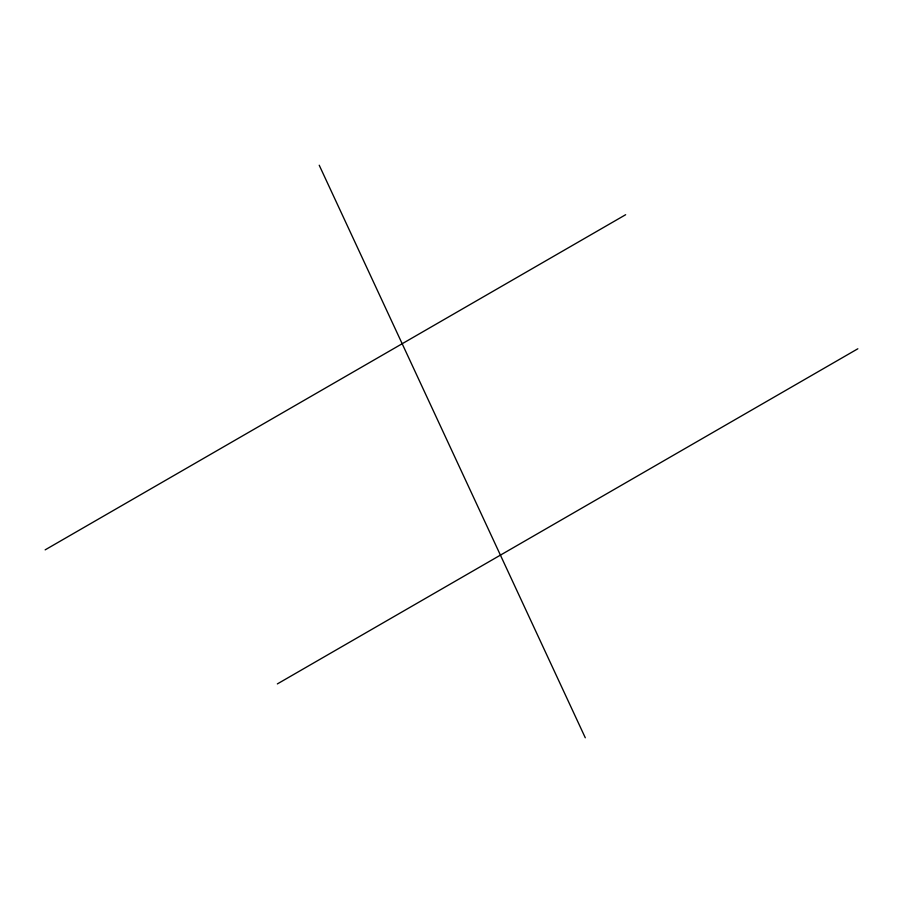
<?xml version="1.0" encoding="UTF-8"?>
<svg xmlns="http://www.w3.org/2000/svg" width="903" height="903" viewBox="0 0 903 903"><rect width="100%" height="100%" fill="white"/><g stroke="black" fill="none" stroke-linecap="round" stroke-linejoin="round"><path stroke-width="1.35" d="M45.15 549.859L625.655 214.711M277.345 683.921L857.85 348.772M319.222 165.226L585.291 737.774"/></g></svg>
